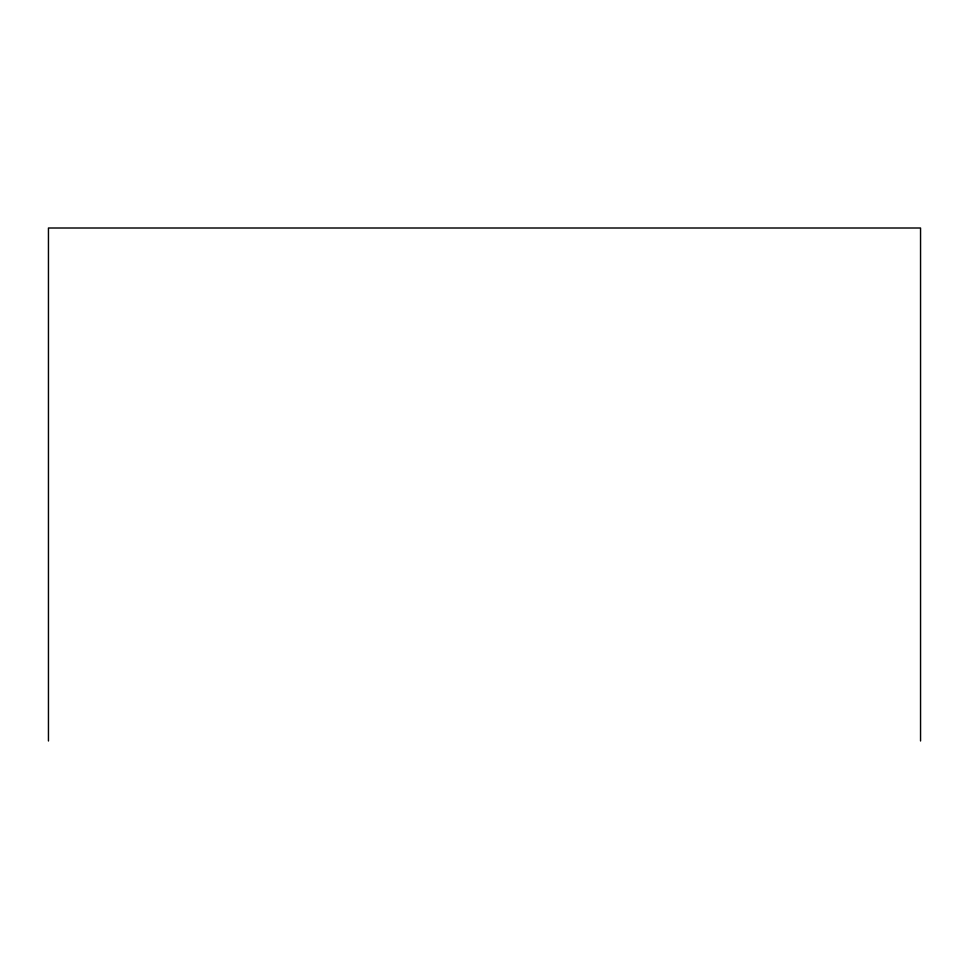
<?xml version="1.0" encoding="UTF-8"?>
<svg xmlns="http://www.w3.org/2000/svg" width="969" height="969" viewBox="0 0 969 969"><rect width="100%" height="100%" fill="white"/><g stroke="black" fill="none" stroke-linecap="round" stroke-linejoin="round"><path stroke-width="1.45" d="M920.55 740.994L920.55 228.006L48.45 228.006L48.45 740.994"/></g></svg>
